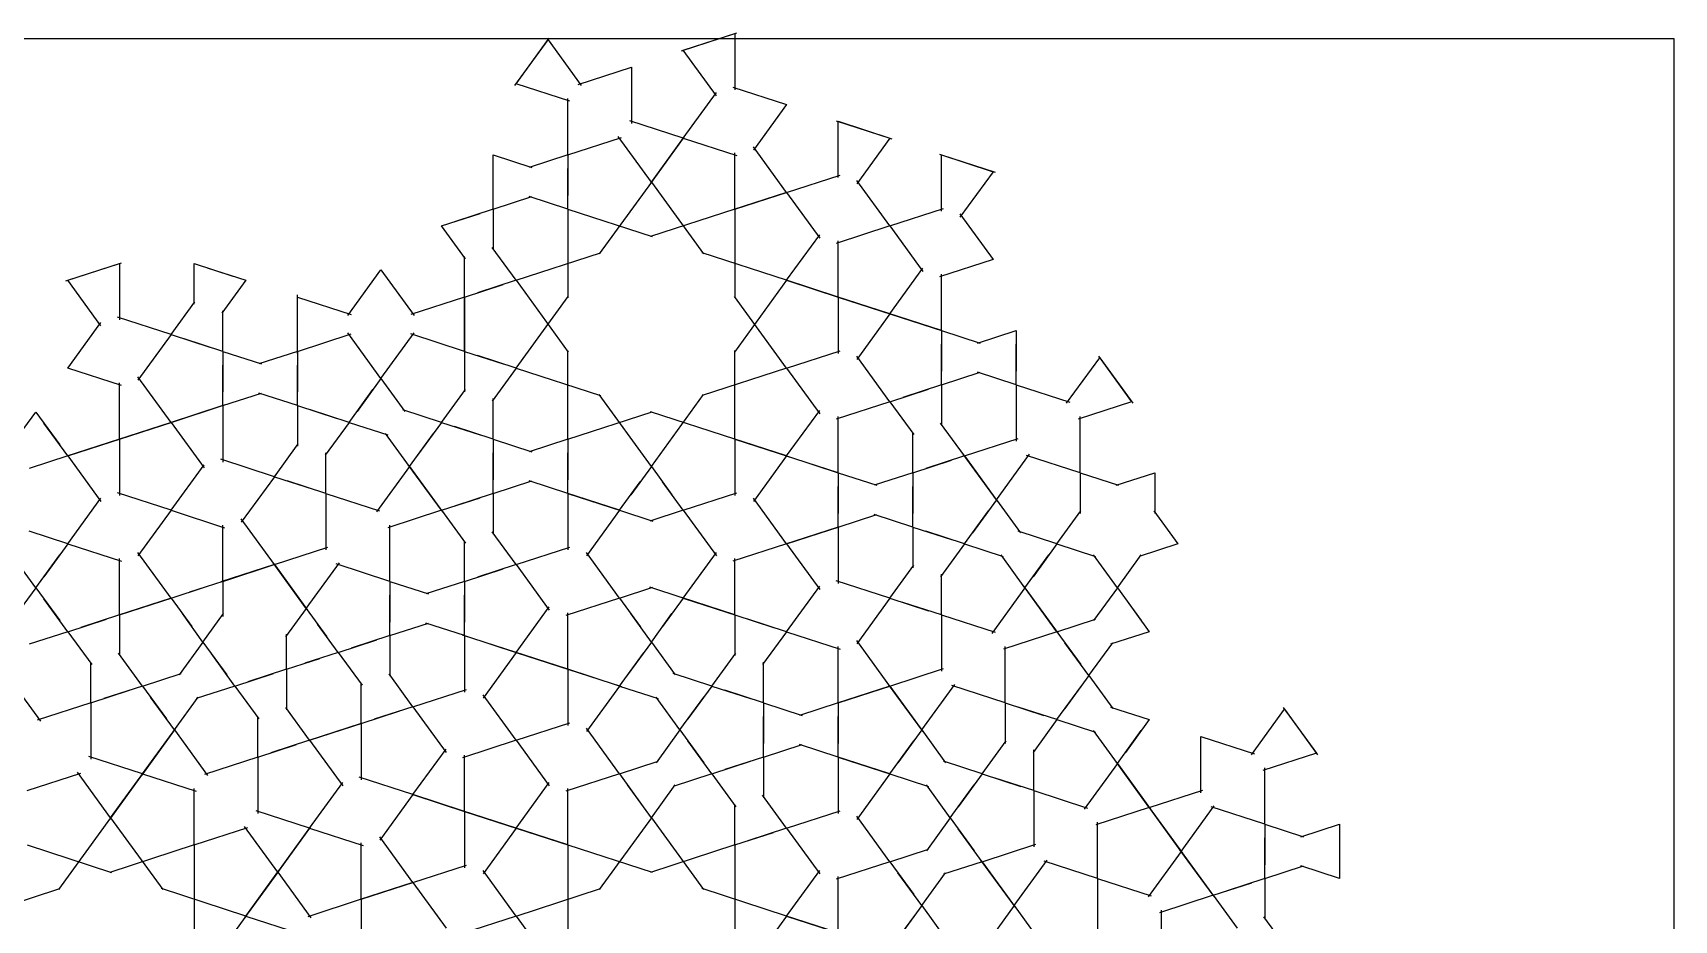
# Model space of a CAD drawing. Header units: millimetres. Extents: x -350 to 364, y -352 to 352.
# Drawn here: x -94.2 to 350, y 111.5 to 351.6 of the extents above; entities that cross this region are included whole.
import ezdxf

# ---------------------------------------------------------------- set-up
doc = ezdxf.new("R2010")
doc.units = ezdxf.units.MM
doc.layers.add('canvas_boundary', color=7, linetype='Continuous', true_color=0x505050)
doc.layers.add('strapwork', color=7, linetype='Continuous', true_color=0xff0000)

msp = doc.modelspace()

# ---------------------------------------------------------------- linework, layer by layer
at = {"layer": 'canvas_boundary'}
msp.add_lwpolyline([(-350, -350), (350, -350), (350, 350), (-350, 350)], close=True, dxfattribs=at)
at = {"layer": 'strapwork', "true_color": 0xff0000}
for points in [[(81.29, 346.73), (95.79, 351.44), (95.79, 336.19)], [(90.78, 334.56), (81.81, 346.9), (96.32, 351.61)], [(36.26, 337.37), (45.23, 349.71), (54.19, 337.37)], [(51.09, 333.11), (36.59, 337.82), (45.55, 350.16)], [(53.34, 337.65), (67.84, 342.36), (67.84, 327.11)], [(50.56, 318.58), (50.56, 333.83)], [(81.81, 323.12), (90.78, 335.46)], [(95.26, 336.92), (109.77, 332.21), (100.8, 319.87)], [(81.81, 323.12), (67.31, 327.84)], [(123.21, 327.84), (137.72, 323.12), (128.75, 310.79)], [(123.74, 312.42), (123.74, 327.67), (138.24, 322.95)], [(50.56, 318.58), (65.07, 323.3)], [(73.18, 311.24), (64.21, 323.57)], [(81.81, 323.12), (72.85, 310.79)], [(73.18, 311.24), (82.14, 323.57)], [(81.81, 323.12), (96.32, 318.41)], [(109.77, 308.43), (100.8, 320.77)], [(30.34, 307.58), (30.34, 318.58), (40.8, 315.18)], [(50.56, 318.58), (40.1, 315.18)], [(50.56, 318.58), (50.56, 307.58)], [(95.79, 303.89), (95.79, 319.14)], [(151.16, 318.76), (165.67, 314.04), (156.7, 301.71)], [(151.69, 303.33), (151.69, 318.58), (166.19, 313.87)], [(30.34, 303.89), (30.34, 314.89)], [(50.56, 303.89), (50.56, 314.89)], [(73.18, 311.24), (59.07, 291.82)], [(73.18, 311.24), (87.28, 291.82)], [(109.77, 308.43), (124.27, 313.14)], [(137.72, 299.35), (128.75, 311.69)], [(30.34, 303.89), (40.8, 307.29)], [(50.56, 303.89), (40.1, 307.29)], [(109.77, 308.43), (95.26, 303.72)], [(95.79, 303.89), (110.29, 308.6)], [(109.77, 308.43), (118.73, 296.09)], [(22.83, 290.45), (16.36, 299.35), (26.82, 302.75)], [(30.34, 303.89), (19.88, 300.49)], [(30.34, 303.89), (30.34, 292.89)], [(50.56, 303.89), (50.56, 279.89)], [(50.56, 303.89), (73.39, 296.47)], [(95.79, 303.89), (72.96, 296.47)], [(95.79, 303.89), (95.79, 279.89)], [(137.72, 299.35), (152.22, 304.06)], [(156.7, 302.6), (165.67, 290.27), (151.16, 285.55)], [(137.72, 299.35), (123.21, 294.64)], [(137.72, 299.35), (146.68, 287.01)], [(36.59, 284.65), (30.12, 293.55)], [(109.77, 284.65), (118.73, 296.99)], [(123.74, 280.11), (123.74, 295.36)], [(-85.29, 284.48), (-70.79, 289.19), (-70.79, 273.94)], [(-75.8, 272.32), (-84.76, 284.65), (-70.26, 289.37)], [(-50.56, 278.19), (-50.56, 289.19), (-40.1, 285.8)], [(22.61, 280.11), (22.61, 291.11)], [(36.59, 284.65), (59.41, 292.07)], [(109.77, 284.65), (86.94, 292.07)], [(-47.05, 288.05), (-36.59, 284.65), (-43.05, 275.75)], [(-8.96, 275.12), (0, 287.46), (8.96, 275.12)], [(36.59, 284.65), (26.13, 281.25)], [(36.59, 284.65), (50.7, 265.24)], [(109.77, 284.65), (95.66, 265.24)], [(123.74, 280.11), (109.24, 284.82)], [(109.77, 284.65), (124.27, 279.94)], [(137.71, 275.57), (146.68, 287.91)], [(151.69, 271.03), (151.69, 286.28)], [(-22.61, 265.42), (-22.61, 280.67)], [(-22.61, 264.86), (-22.61, 280.11), (-8.11, 275.4)], [(22.61, 280.11), (8.11, 275.4)], [(22.61, 280.11), (33.07, 283.51)], [(22.61, 265.42), (22.61, 280.67)], [(22.61, 280.11), (22.61, 264.86)], [(36.59, 260.88), (50.7, 280.29)], [(109.77, 260.88), (95.66, 280.29)], [(137.71, 275.57), (123.21, 280.28)], [(123.74, 280.11), (123.74, 264.86)], [(123.74, 280.11), (138.24, 275.4)], [(-56.81, 269.96), (-50.35, 278.86)], [(-42.84, 265.42), (-42.84, 276.42)], [(137.71, 275.57), (128.75, 263.23)], [(151.69, 271.03), (137.19, 275.74)], [(137.71, 275.57), (152.22, 270.86)], [(-70.26, 256.16), (-84.76, 260.88), (-75.8, 273.21)], [(-56.81, 269.96), (-71.32, 274.67)], [(151.69, 271.03), (151.69, 260.03)], [(151.69, 271.03), (162.15, 267.63)], [(161.45, 267.63), (171.92, 271.03), (171.92, 260.03)], [(-56.81, 269.96), (-65.78, 257.62)], [(-56.81, 269.96), (-46.35, 266.56)], [(-42.84, 265.42), (-53.3, 268.82)], [(-22.61, 265.42), (-8.11, 270.13)], [(0, 258.07), (-8.96, 270.41)], [(0, 258.07), (8.96, 270.41)], [(22.61, 265.42), (8.11, 270.13)], [(151.69, 256.34), (151.69, 267.34)], [(171.92, 256.34), (171.92, 267.34)], [(-42.84, 265.42), (-42.84, 254.42)], [(-42.84, 265.42), (-32.38, 262.02)], [(-22.61, 265.42), (-33.07, 262.02)], [(-22.61, 265.42), (-22.61, 254.42)], [(22.61, 265.42), (22.61, 254.42)], [(22.61, 265.42), (33.07, 262.02)], [(36.59, 260.88), (26.13, 264.28)], [(50.56, 241.64), (50.56, 265.64)], [(95.79, 241.64), (95.79, 265.64)], [(109.77, 260.88), (124.27, 265.59)], [(137.71, 251.8), (128.75, 264.13)], [(185.56, 251.35), (194.53, 263.68), (203.49, 251.35)], [(194.2, 264.13), (203.17, 251.8), (188.66, 247.08)], [(-56.81, 246.18), (-65.78, 258.52)], [(-42.84, 250.72), (-42.84, 261.72)], [(-22.61, 250.72), (-22.61, 261.72)], [(0, 258.07), (-6.47, 249.17)], [(0, 258.07), (6.47, 249.17)], [(36.59, 260.88), (30.12, 251.98)], [(36.59, 260.88), (59.41, 253.46)], [(109.77, 260.88), (86.94, 253.46)], [(109.77, 260.88), (118.73, 248.54)], [(151.69, 256.34), (162.15, 259.74)], [(171.92, 256.34), (161.45, 259.74)], [(-70.79, 241.64), (-70.79, 256.89)], [(-42.84, 250.72), (-32.38, 254.12)], [(-22.61, 250.72), (-33.07, 254.12)], [(-8.64, 246.18), (-2.17, 255.08)], [(16.36, 246.18), (22.83, 255.08)], [(73.18, 234.29), (59.07, 253.71)], [(73.18, 234.29), (87.28, 253.71)], [(137.71, 251.8), (148.18, 255.19)], [(151.69, 256.34), (141.23, 252.94)], [(151.69, 256.34), (151.69, 245.34)], [(171.92, 256.34), (171.92, 241.09)], [(171.92, 256.34), (186.42, 251.62)], [(-99.87, 240.09), (-93.4, 248.99), (-86.94, 240.09)], [(-42.84, 250.72), (-57.34, 246.01)], [(-56.81, 246.18), (-42.31, 250.9)], [(-42.84, 250.72), (-42.84, 235.47)], [(-22.61, 250.72), (-22.61, 239.72)], [(-22.61, 250.72), (-12.15, 247.32)], [(-8.64, 246.18), (-19.1, 249.58)], [(16.36, 246.18), (5.9, 249.58)], [(30.34, 241.64), (30.34, 252.64)], [(50.56, 241.64), (73.39, 249.06)], [(95.79, 241.64), (72.96, 249.06)], [(109.76, 237.1), (118.73, 249.44)], [(137.71, 251.8), (123.21, 247.08)], [(137.71, 251.8), (144.18, 242.9)], [(-84.76, 237.1), (-91.23, 246)], [(-56.81, 246.18), (-71.32, 241.47)], [(-70.79, 241.64), (-56.28, 246.35)], [(-56.81, 246.18), (-47.85, 233.85)], [(-8.64, 246.18), (-15.1, 237.28)], [(-8.64, 246.18), (1.82, 242.78)], [(16.36, 246.18), (9.9, 237.28)], [(16.36, 246.18), (26.82, 242.78)], [(30.34, 241.64), (19.88, 245.04)], [(123.74, 232.56), (123.74, 247.81)], [(157.94, 237.1), (151.47, 246)], [(189.19, 232.56), (189.19, 247.81)], [(-70.79, 241.64), (-85.29, 236.93)], [(-84.76, 237.1), (-70.26, 241.81)], [(-70.79, 241.64), (-70.79, 226.39)], [(-28.86, 231.49), (-22.4, 240.39)], [(7.73, 234.29), (1.26, 243.19)], [(7.73, 234.29), (14.19, 243.19)], [(30.34, 241.64), (30.34, 230.64)], [(30.34, 241.64), (40.8, 238.24)], [(50.56, 241.64), (40.1, 238.24)], [(50.56, 241.64), (50.56, 230.64)], [(109.76, 237.1), (95.26, 241.81)], [(95.79, 241.64), (95.79, 226.39)], [(95.79, 241.64), (110.29, 236.93)], [(143.96, 232.56), (143.96, 243.56)], [(157.94, 237.1), (172.44, 241.81)], [(-84.76, 237.1), (-95.23, 233.7)], [(-84.76, 237.1), (-75.8, 224.76)], [(-28.86, 231.49), (-43.37, 236.2)], [(-14.89, 226.95), (-14.89, 237.95)], [(30.34, 226.95), (30.34, 237.95)], [(50.56, 226.95), (50.56, 237.95)], [(109.76, 237.1), (100.8, 224.76)], [(123.74, 232.56), (109.24, 237.27)], [(109.76, 237.1), (124.27, 232.39)], [(143.96, 232.56), (154.43, 235.96)], [(157.94, 237.1), (147.48, 233.7)], [(166.58, 225.21), (157.61, 237.55)], [(157.94, 237.1), (166.9, 224.76)], [(166.58, 225.21), (175.54, 237.55)], [(189.19, 232.56), (174.69, 237.27)], [(-56.81, 222.41), (-47.85, 234.74)], [(-28.86, 231.49), (-37.83, 219.15)], [(-28.86, 231.49), (-18.4, 228.09)], [(7.73, 234.29), (-1.24, 221.96)], [(16.36, 222.41), (7.4, 234.74)], [(7.73, 234.29), (16.69, 221.96)], [(73.18, 234.29), (67.59, 226.61)], [(73.18, 234.29), (78.76, 226.61)], [(123.74, 232.56), (123.74, 221.56)], [(123.74, 232.56), (134.2, 229.16)], [(143.96, 232.56), (133.5, 229.16)], [(143.96, 232.56), (143.96, 221.56)], [(189.19, 232.56), (189.19, 221.56)], [(189.19, 232.56), (199.65, 229.16)], [(198.95, 229.16), (209.42, 232.56), (209.42, 221.56)], [(-56.81, 222.41), (-71.32, 227.12)], [(-14.89, 226.95), (-25.35, 230.35)], [(-14.89, 226.95), (-14.89, 211.7)], [(-14.89, 226.95), (-0.38, 222.23)], [(30.34, 226.95), (19.88, 223.55)], [(30.34, 226.95), (40.8, 230.35)], [(30.34, 226.95), (30.34, 215.95)], [(50.56, 226.95), (40.1, 230.35)], [(64.54, 222.41), (50.04, 227.12)], [(50.56, 226.95), (50.56, 211.7)], [(50.56, 226.95), (65.07, 222.23)], [(64.54, 222.41), (70.12, 230.09)], [(81.81, 222.41), (76.23, 230.09)], [(81.81, 222.41), (96.32, 227.12)], [(123.74, 217.87), (123.74, 228.87)], [(143.96, 217.87), (143.96, 228.87)], [(-84.76, 213.32), (-75.8, 225.66)], [(-56.81, 222.41), (-65.78, 210.07)], [(-56.81, 222.41), (-42.31, 217.69)], [(16.36, 222.41), (1.86, 217.69)], [(16.36, 222.41), (26.82, 225.81)], [(16.36, 222.41), (22.83, 213.51)], [(64.54, 222.41), (55.58, 210.07)], [(64.54, 222.41), (73.57, 219.47)], [(81.81, 222.41), (72.78, 219.47)], [(81.81, 222.41), (90.78, 210.07)], [(109.76, 213.32), (100.8, 225.66)], [(157.94, 213.32), (164.41, 222.22)], [(166.58, 225.21), (160.11, 216.31)], [(166.58, 225.21), (173.04, 216.31)], [(182.94, 213.32), (189.41, 222.22)], [(209.2, 222.22), (215.67, 213.32), (205.2, 209.93)], [(-42.84, 203.17), (-42.84, 218.42)], [(-28.86, 207.71), (-37.83, 220.05)], [(2.39, 203.17), (2.39, 218.42)], [(123.74, 217.87), (109.24, 213.15)], [(109.76, 213.32), (124.27, 218.04)], [(123.74, 217.87), (134.2, 221.26)], [(123.74, 217.87), (123.74, 202.62)], [(143.96, 217.87), (133.5, 221.26)], [(143.96, 217.87), (143.96, 206.87)], [(143.96, 217.87), (154.43, 214.47)], [(-84.76, 213.32), (-95.23, 216.72)], [(-84.76, 213.32), (-91.23, 204.43)], [(-84.76, 213.32), (-70.26, 208.61)], [(22.61, 203.17), (22.61, 214.17)], [(36.59, 207.71), (30.12, 216.61)], [(109.76, 213.32), (95.26, 208.61)], [(109.76, 213.32), (118.73, 200.99)], [(157.94, 213.32), (147.48, 216.72)], [(157.94, 213.32), (151.47, 204.43)], [(157.94, 213.32), (168.4, 209.93)], [(182.94, 213.32), (172.48, 216.72)], [(182.94, 213.32), (176.47, 204.43)], [(182.94, 213.32), (193.4, 209.93)], [(-93.4, 201.44), (-99.87, 210.34)], [(-93.4, 201.44), (-86.94, 210.34)], [(-70.79, 194.09), (-70.79, 209.34)], [(-56.81, 198.63), (-65.78, 210.97)], [(-28.86, 207.71), (-14.36, 212.42)], [(36.59, 207.71), (51.09, 212.42)], [(64.54, 198.63), (55.58, 210.97)], [(81.81, 198.63), (90.78, 210.97)], [(95.79, 194.09), (95.79, 209.34)], [(174.3, 201.44), (167.84, 210.34)], [(174.3, 201.44), (180.77, 210.34)], [(199.3, 201.44), (192.84, 210.34)], [(199.3, 201.44), (205.77, 210.34)], [(-28.86, 207.71), (-43.37, 203)], [(-42.84, 203.17), (-28.33, 207.88)], [(-20.22, 195.82), (-29.19, 208.16)], [(-28.86, 207.71), (-19.9, 195.37)], [(-20.22, 195.82), (-11.26, 208.16)], [(2.39, 203.17), (-12.12, 207.88)], [(22.61, 203.17), (33.07, 206.57)], [(36.59, 207.71), (26.13, 204.31)], [(36.59, 207.71), (45.55, 195.37)], [(137.71, 198.63), (144.18, 207.53)], [(151.69, 194.09), (151.69, 205.09)], [(-93.4, 201.44), (-99.87, 192.54)], [(-93.4, 201.44), (-86.94, 192.54)], [(-56.81, 198.63), (-47.78, 201.57)], [(-42.84, 203.17), (-51.87, 200.23)], [(-42.84, 203.17), (-42.84, 193.67)], [(2.39, 203.17), (2.39, 192.17)], [(2.39, 203.17), (12.85, 199.77)], [(22.61, 203.17), (12.15, 199.77)], [(22.61, 203.17), (22.61, 192.17)], [(64.54, 198.63), (73.57, 201.57)], [(81.81, 198.63), (72.78, 201.57)], [(109.76, 189.55), (118.73, 201.89)], [(137.71, 198.63), (123.21, 203.34)], [(174.3, 201.44), (165.34, 189.1)], [(182.94, 189.55), (173.98, 201.89)], [(174.3, 201.44), (183.27, 189.1)], [(199.3, 201.44), (192.84, 192.54)], [(199.3, 201.44), (205.77, 192.54)], [(-84.76, 189.55), (-91.23, 198.45)], [(-56.81, 198.63), (-71.32, 193.92)], [(-70.79, 194.09), (-56.28, 198.8)], [(-56.81, 198.63), (-51.23, 190.94)], [(-20.22, 195.82), (-25.81, 188.14)], [(-20.22, 195.82), (-14.64, 188.14)], [(2.39, 188.48), (2.39, 199.48)], [(22.61, 188.48), (22.61, 199.48)], [(36.59, 183.94), (45.55, 196.27)], [(64.54, 198.63), (50.04, 193.92)], [(64.54, 198.63), (70.12, 190.94)], [(81.81, 198.63), (76.23, 190.94)], [(95.79, 194.09), (81.29, 198.8)], [(81.81, 198.63), (96.32, 193.92)], [(137.71, 198.63), (128.75, 186.29)], [(137.71, 198.63), (148.18, 195.23)], [(151.69, 194.09), (141.23, 197.49)], [(201.47, 198.45), (207.94, 189.55), (197.48, 186.15)], [(-84.76, 189.55), (-74.3, 192.95)], [(-70.79, 194.09), (-81.25, 190.69)], [(-70.79, 194.09), (-70.79, 183.09)], [(-48.18, 186.74), (-53.76, 194.43)], [(-48.18, 186.74), (-42.59, 194.43)], [(-11.59, 183.94), (-17.17, 191.62)], [(2.39, 188.48), (12.85, 191.88)], [(22.61, 188.48), (12.15, 191.88)], [(50.56, 179.39), (50.56, 194.64)], [(73.18, 186.74), (67.59, 194.43)], [(73.18, 186.74), (78.76, 194.43)], [(95.79, 194.09), (95.79, 183.09)], [(95.79, 194.09), (106.25, 190.69)], [(109.76, 189.55), (99.3, 192.95)], [(151.69, 194.09), (151.69, 178.84)], [(151.69, 194.09), (166.19, 189.38)], [(182.94, 189.55), (193.4, 192.95)], [(-84.76, 189.55), (-95.23, 186.15)], [(-84.76, 189.55), (-78.3, 180.65)], [(-48.18, 186.74), (-54.64, 177.84)], [(-48.18, 186.74), (-41.71, 177.84)], [(-25.56, 179.39), (-25.56, 188.89)], [(-11.59, 183.94), (-1.13, 187.33)], [(2.39, 188.48), (-8.07, 185.08)], [(2.39, 188.48), (2.39, 177.48)], [(36.59, 183.94), (22.09, 188.65)], [(22.61, 188.48), (22.61, 173.23)], [(22.61, 188.48), (37.12, 183.76)], [(73.18, 186.74), (66.71, 177.84)], [(73.18, 186.74), (79.64, 177.84)], [(109.76, 189.55), (103.3, 180.65)], [(109.76, 189.55), (124.27, 184.84)], [(137.71, 174.85), (128.75, 187.19)], [(182.94, 189.55), (168.44, 184.84)], [(182.94, 189.55), (189.41, 180.65)], [(-64.54, 174.85), (-71, 183.75)], [(-39.54, 174.85), (-46, 183.75)], [(-25.56, 179.39), (-16.53, 182.33)], [(-11.59, 183.94), (-20.62, 181)], [(-11.59, 183.94), (-5.12, 175.04)], [(36.59, 183.94), (27.62, 171.6)], [(50.56, 179.39), (36.06, 184.11)], [(36.59, 183.94), (51.09, 179.22)], [(64.54, 174.85), (71.01, 183.75)], [(89.54, 174.85), (96.01, 183.75)], [(123.74, 170.31), (123.74, 185.56)], [(168.96, 170.31), (168.96, 185.56)], [(191.58, 177.66), (185.11, 186.56)], [(191.58, 177.66), (198.04, 186.56)], [(-78.51, 170.31), (-78.51, 181.31)], [(-64.54, 174.85), (-54.08, 178.25)], [(-39.54, 174.85), (-29.08, 178.25)], [(-25.56, 179.39), (-36.02, 176)], [(-25.56, 179.39), (-25.56, 168.39)], [(8.64, 169.24), (2.17, 178.14)], [(64.54, 174.85), (50.04, 179.57)], [(50.56, 179.39), (50.56, 164.14)], [(50.56, 179.39), (65.07, 174.68)], [(89.54, 174.85), (79.08, 178.25)], [(103.51, 170.31), (103.51, 181.31)], [(137.71, 174.85), (152.22, 179.57)], [(-101.13, 177.66), (-92.16, 165.32)], [(-78.51, 170.31), (-68.05, 173.71)], [(-64.54, 174.85), (-75, 171.45)], [(-64.54, 174.85), (-58.07, 165.95)], [(-39.54, 174.85), (-50, 171.45)], [(-39.54, 174.85), (-33.07, 165.95)], [(-5.34, 164.7), (-5.34, 175.7)], [(8.64, 169.24), (23.14, 173.95)], [(64.54, 174.85), (55.58, 162.52)], [(64.54, 174.85), (75, 171.45)], [(89.54, 174.85), (83.07, 165.95)], [(89.54, 174.85), (100, 171.45)], [(103.51, 170.31), (93.05, 173.71)], [(137.71, 174.85), (123.21, 170.14)], [(123.74, 170.31), (138.24, 175.02)], [(146.35, 162.97), (137.39, 175.3)], [(137.71, 174.85), (146.68, 162.52)], [(146.35, 162.97), (155.32, 175.3)], [(168.96, 170.31), (154.46, 175.02)], [(182.94, 165.77), (189.41, 174.67)], [(191.58, 177.66), (185.11, 168.76)], [(191.58, 177.66), (198.04, 168.76)], [(-78.51, 170.31), (-93.02, 165.6)], [(-78.51, 170.31), (-78.51, 155.06)], [(-55.9, 162.97), (-62.37, 171.86)], [(-55.9, 162.97), (-49.44, 171.86)], [(-19.31, 160.16), (-25.78, 169.06)], [(8.64, 169.24), (-1.82, 165.84)], [(8.64, 169.24), (17.6, 156.9)], [(36.59, 160.16), (27.62, 172.5)], [(80.9, 162.97), (74.44, 171.86)], [(80.9, 162.97), (87.37, 171.86)], [(103.51, 170.31), (103.51, 159.31)], [(103.51, 170.31), (113.98, 166.91)], [(123.74, 170.31), (113.28, 166.91)], [(123.74, 170.31), (123.74, 159.31)], [(168.96, 170.31), (168.96, 159.31)], [(168.96, 170.31), (179.43, 166.91)], [(182.94, 165.77), (172.48, 169.17)], [(197.48, 169.17), (207.94, 165.77), (201.47, 156.87)], [(244.2, 169.03), (253.17, 156.69), (238.66, 151.98)], [(-33.29, 155.62), (-33.29, 166.62)], [(-5.34, 164.7), (-19.84, 159.99)], [(-19.31, 160.16), (-4.81, 164.87)], [(-5.34, 164.7), (5.12, 168.1)], [(-5.34, 164.7), (-5.34, 149.45)], [(36.59, 160.16), (51.09, 164.87)], [(103.51, 155.62), (103.51, 166.62)], [(123.74, 155.62), (123.74, 166.62)], [(182.94, 165.77), (176.47, 156.87)], [(182.94, 165.77), (193.4, 162.37)], [(235.56, 156.24), (244.53, 168.58), (253.49, 156.24)], [(-55.9, 162.97), (-64.86, 150.63)], [(-64.54, 151.08), (-55.57, 163.41)], [(-55.9, 162.97), (-46.94, 150.63)], [(-19.31, 160.16), (-29.77, 156.76)], [(-19.31, 160.16), (-10.35, 147.82)], [(36.59, 160.16), (22.09, 155.45)], [(36.59, 160.16), (45.55, 147.82)], [(64.54, 151.08), (55.58, 163.41)], [(80.9, 162.97), (74.44, 154.07)], [(80.9, 162.97), (87.37, 154.07)], [(89.54, 151.08), (83.07, 159.98)], [(137.71, 151.08), (144.18, 159.98)], [(146.35, 162.97), (139.89, 154.07)], [(146.35, 162.97), (152.82, 154.07)], [(162.71, 151.08), (169.18, 159.98)], [(199.3, 153.88), (192.84, 162.78)], [(199.3, 153.88), (205.77, 162.78)], [(221.92, 145.98), (221.92, 161.23), (236.42, 156.52)], [(-64.54, 151.08), (-79.04, 155.79)], [(-33.29, 155.62), (-47.79, 150.91)], [(-33.29, 155.62), (-22.83, 159.02)], [(-33.29, 155.62), (-33.29, 140.37)], [(8.64, 145.46), (17.6, 157.8)], [(22.61, 140.92), (22.61, 156.17)], [(103.51, 155.62), (93.05, 152.22)], [(103.51, 155.62), (113.98, 159.02)], [(103.51, 155.62), (103.51, 144.62)], [(123.74, 155.62), (113.28, 159.02)], [(137.71, 151.08), (123.21, 155.79)], [(123.74, 155.62), (123.74, 140.37)], [(123.74, 155.62), (138.24, 150.91)], [(176.69, 146.54), (176.69, 157.54)], [(-95.79, 146.54), (-81.28, 151.25)], [(-73.18, 139.19), (-82.14, 151.53)], [(-64.54, 151.08), (-73.5, 138.74)], [(-73.18, 139.19), (-64.21, 151.53)], [(-64.54, 151.08), (-50.03, 146.36)], [(64.54, 151.08), (50.04, 146.37)], [(64.54, 151.08), (75, 154.48)], [(64.54, 151.08), (71, 142.18)], [(89.54, 151.08), (79.08, 147.68)], [(89.54, 151.08), (100, 154.48)], [(89.54, 151.08), (96, 142.18)], [(137.71, 151.08), (128.75, 138.74)], [(137.71, 151.08), (148.18, 147.68)], [(162.71, 151.08), (152.25, 154.48)], [(162.71, 151.08), (156.25, 142.18)], [(162.71, 151.08), (173.18, 147.68)], [(199.3, 153.88), (190.34, 141.55)], [(207.94, 142), (198.98, 154.33)], [(199.3, 153.88), (208.27, 141.55)], [(239.19, 137.45), (239.19, 152.7)], [(-50.56, 131.84), (-50.56, 147.09)], [(-19.31, 136.38), (-10.35, 148.72)], [(8.64, 145.46), (-5.87, 150.18)], [(36.59, 136.38), (45.55, 148.72)], [(50.56, 131.84), (50.56, 147.09)], [(73.18, 139.19), (66.71, 148.09)], [(73.18, 139.19), (79.64, 148.09)], [(154.08, 139.19), (147.61, 148.09)], [(154.08, 139.19), (160.54, 148.09)], [(176.69, 146.54), (166.23, 149.94)], [(207.94, 142), (222.44, 146.71)], [(8.64, 145.46), (-0.33, 133.13)], [(22.61, 140.92), (8.11, 145.64)], [(8.64, 145.46), (23.14, 140.75)], [(95.79, 131.84), (95.79, 142.84)], [(109.76, 136.38), (103.3, 145.28)], [(176.69, 146.54), (176.69, 131.29)], [(176.69, 146.54), (191.19, 141.82)], [(216.58, 130.11), (207.61, 142.44)], [(216.58, 130.11), (225.54, 142.44)], [(239.19, 137.45), (224.69, 142.17)], [(-73.18, 139.19), (-87.28, 119.77)], [(-73.18, 139.19), (-59.07, 119.77)], [(-19.31, 136.38), (-33.82, 141.09)], [(36.59, 136.38), (22.09, 141.09)], [(22.61, 140.92), (22.61, 125.67)], [(22.61, 140.92), (37.12, 136.21)], [(73.18, 139.19), (59.07, 119.77)], [(73.18, 139.19), (87.28, 119.77)], [(109.76, 136.38), (124.27, 141.09)], [(137.71, 127.3), (128.75, 139.64)], [(154.08, 139.19), (147.61, 130.29)], [(154.08, 139.19), (160.54, 130.29)], [(207.94, 142), (193.44, 137.28)], [(193.96, 122.76), (193.96, 138.01)], [(207.94, 142), (216.9, 129.66)], [(-50.56, 131.84), (-36.06, 136.55)], [(-27.95, 124.49), (-36.91, 136.83)], [(-19.31, 136.38), (-28.28, 124.04)], [(-27.95, 124.49), (-18.99, 136.83)], [(-19.31, 136.38), (-4.81, 131.67)], [(8.64, 121.69), (-0.33, 134.03)], [(36.59, 136.38), (27.62, 124.04)], [(50.56, 131.84), (36.06, 136.55)], [(36.59, 136.38), (51.09, 131.67)], [(95.79, 131.84), (106.25, 135.24)], [(109.76, 136.38), (99.3, 132.98)], [(109.76, 136.38), (118.73, 124.04)], [(162.71, 127.3), (156.25, 136.2)], [(239.19, 137.45), (239.19, 126.45)], [(239.19, 137.45), (249.65, 134.06)], [(239.19, 122.76), (239.19, 133.76)], [(248.95, 134.06), (259.42, 137.45), (259.42, 126.45)], [(259.42, 133.76), (259.42, 122.76), (248.95, 126.16)], [(-95.79, 131.84), (-72.96, 124.42)], [(-50.56, 131.84), (-73.39, 124.42)], [(-50.56, 131.84), (-50.56, 107.84)], [(-5.34, 117.15), (-5.34, 132.4)], [(50.56, 131.84), (50.56, 107.84)], [(50.56, 131.84), (73.39, 124.43)], [(95.79, 131.84), (72.96, 124.42)], [(95.79, 131.84), (95.79, 107.84)], [(137.71, 127.3), (148.18, 130.7)], [(162.71, 127.3), (177.22, 132.01)], [(216.58, 130.11), (207.61, 117.77)], [(225.21, 118.22), (216.25, 130.56)], [(216.58, 130.11), (225.54, 117.77)], [(-27.95, 124.49), (-36.91, 112.16)], [(-36.59, 112.61), (-27.62, 124.94)], [(-27.95, 124.49), (-18.99, 112.16)], [(8.64, 121.69), (23.14, 126.4)], [(36.59, 112.61), (27.62, 124.94)], [(109.76, 112.61), (118.73, 124.94)], [(137.71, 127.3), (123.21, 122.59)], [(137.71, 127.3), (144.18, 118.4)], [(162.71, 127.3), (152.25, 123.9)], [(171.35, 115.41), (162.39, 127.75)], [(162.71, 127.3), (171.68, 114.96)], [(171.35, 115.41), (180.32, 127.75)], [(193.96, 122.76), (179.46, 127.47)], [(239.19, 122.76), (249.65, 126.16)], [(-109.76, 112.61), (-86.94, 120.02)], [(-36.59, 112.61), (-59.41, 120.02)], [(8.64, 121.69), (-5.87, 116.98)], [(-5.34, 117.15), (9.17, 121.86)], [(8.64, 121.69), (17.6, 109.35)], [(36.59, 112.61), (59.41, 120.02)], [(109.76, 112.61), (86.94, 120.02)], [(123.74, 108.06), (123.74, 123.31)], [(146.35, 115.41), (139.89, 124.31)], [(146.35, 115.41), (152.82, 124.31)], [(193.96, 122.76), (193.96, 107.51)], [(193.96, 122.76), (208.47, 118.05)], [(225.21, 118.22), (235.68, 121.62)], [(239.19, 122.76), (228.73, 119.36)], [(239.19, 122.76), (239.19, 111.76)], [(-5.34, 117.15), (-19.84, 112.43)], [(-5.34, 117.15), (-5.34, 101.9)], [(225.21, 118.22), (210.71, 113.51)], [(225.21, 118.22), (231.68, 109.32)], [(-36.59, 112.61), (-50.69, 93.19)], [(-36.59, 112.61), (-22.08, 107.89)], [(36.59, 112.61), (22.08, 107.89)], [(36.59, 112.61), (50.69, 93.19)], [(109.76, 112.61), (95.66, 93.19)], [(123.74, 108.06), (109.24, 112.78)], [(109.76, 112.61), (124.27, 107.89)], [(137.71, 103.52), (144.18, 112.42)], [(146.35, 115.41), (139.89, 106.51)], [(146.35, 115.41), (152.82, 106.51)], [(171.35, 115.41), (165.77, 107.73)], [(171.35, 115.41), (176.94, 107.73)], [(211.24, 98.98), (211.24, 114.23)], [(245.44, 103.52), (238.97, 112.42)]]:
    msp.add_lwpolyline(points, dxfattribs=at)

doc.saveas('drawing.dxf')
